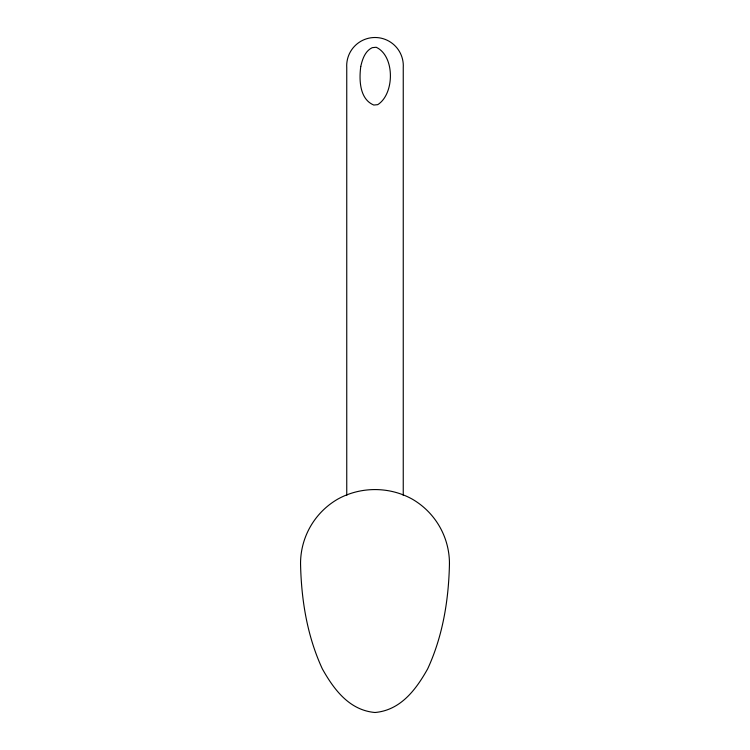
<?xml version="1.0" encoding="UTF-8"?>
<svg xmlns="http://www.w3.org/2000/svg" width="750" height="750" viewBox="0 0 750 750"><rect width="100%" height="100%" fill="white"/><g stroke="black" fill="none" stroke-linecap="round" stroke-linejoin="round"><path stroke-width="1.12" d="M403.247 495.394L403.247 67.631A28.303 28.303 0 0 0 375 37.5A28.303 28.303 0 0 0 346.753 67.631L346.753 495.394M449.456 563.597C448.716 599.7 442.903 635.906 427.65 668.888C415.997 689.653 400.603 710.259 375 712.5C349.397 710.259 334.003 689.653 322.35 668.888C307.097 635.906 301.284 599.7 300.544 563.597A74.456 74.456 0 0 1 337.772 499.116C360.694 486.394 389.306 486.394 412.228 499.116A74.456 74.456 0 0 1 449.456 563.597M360.769 66.459C359.016 79.659 359.466 99.141 373.8 105.047L377.738 104.653C394.65 94.003 395.1 56.025 376.2 47.269L372.262 47.663C365.072 51.028 362.381 59.259 360.769 66.459"/></g></svg>
